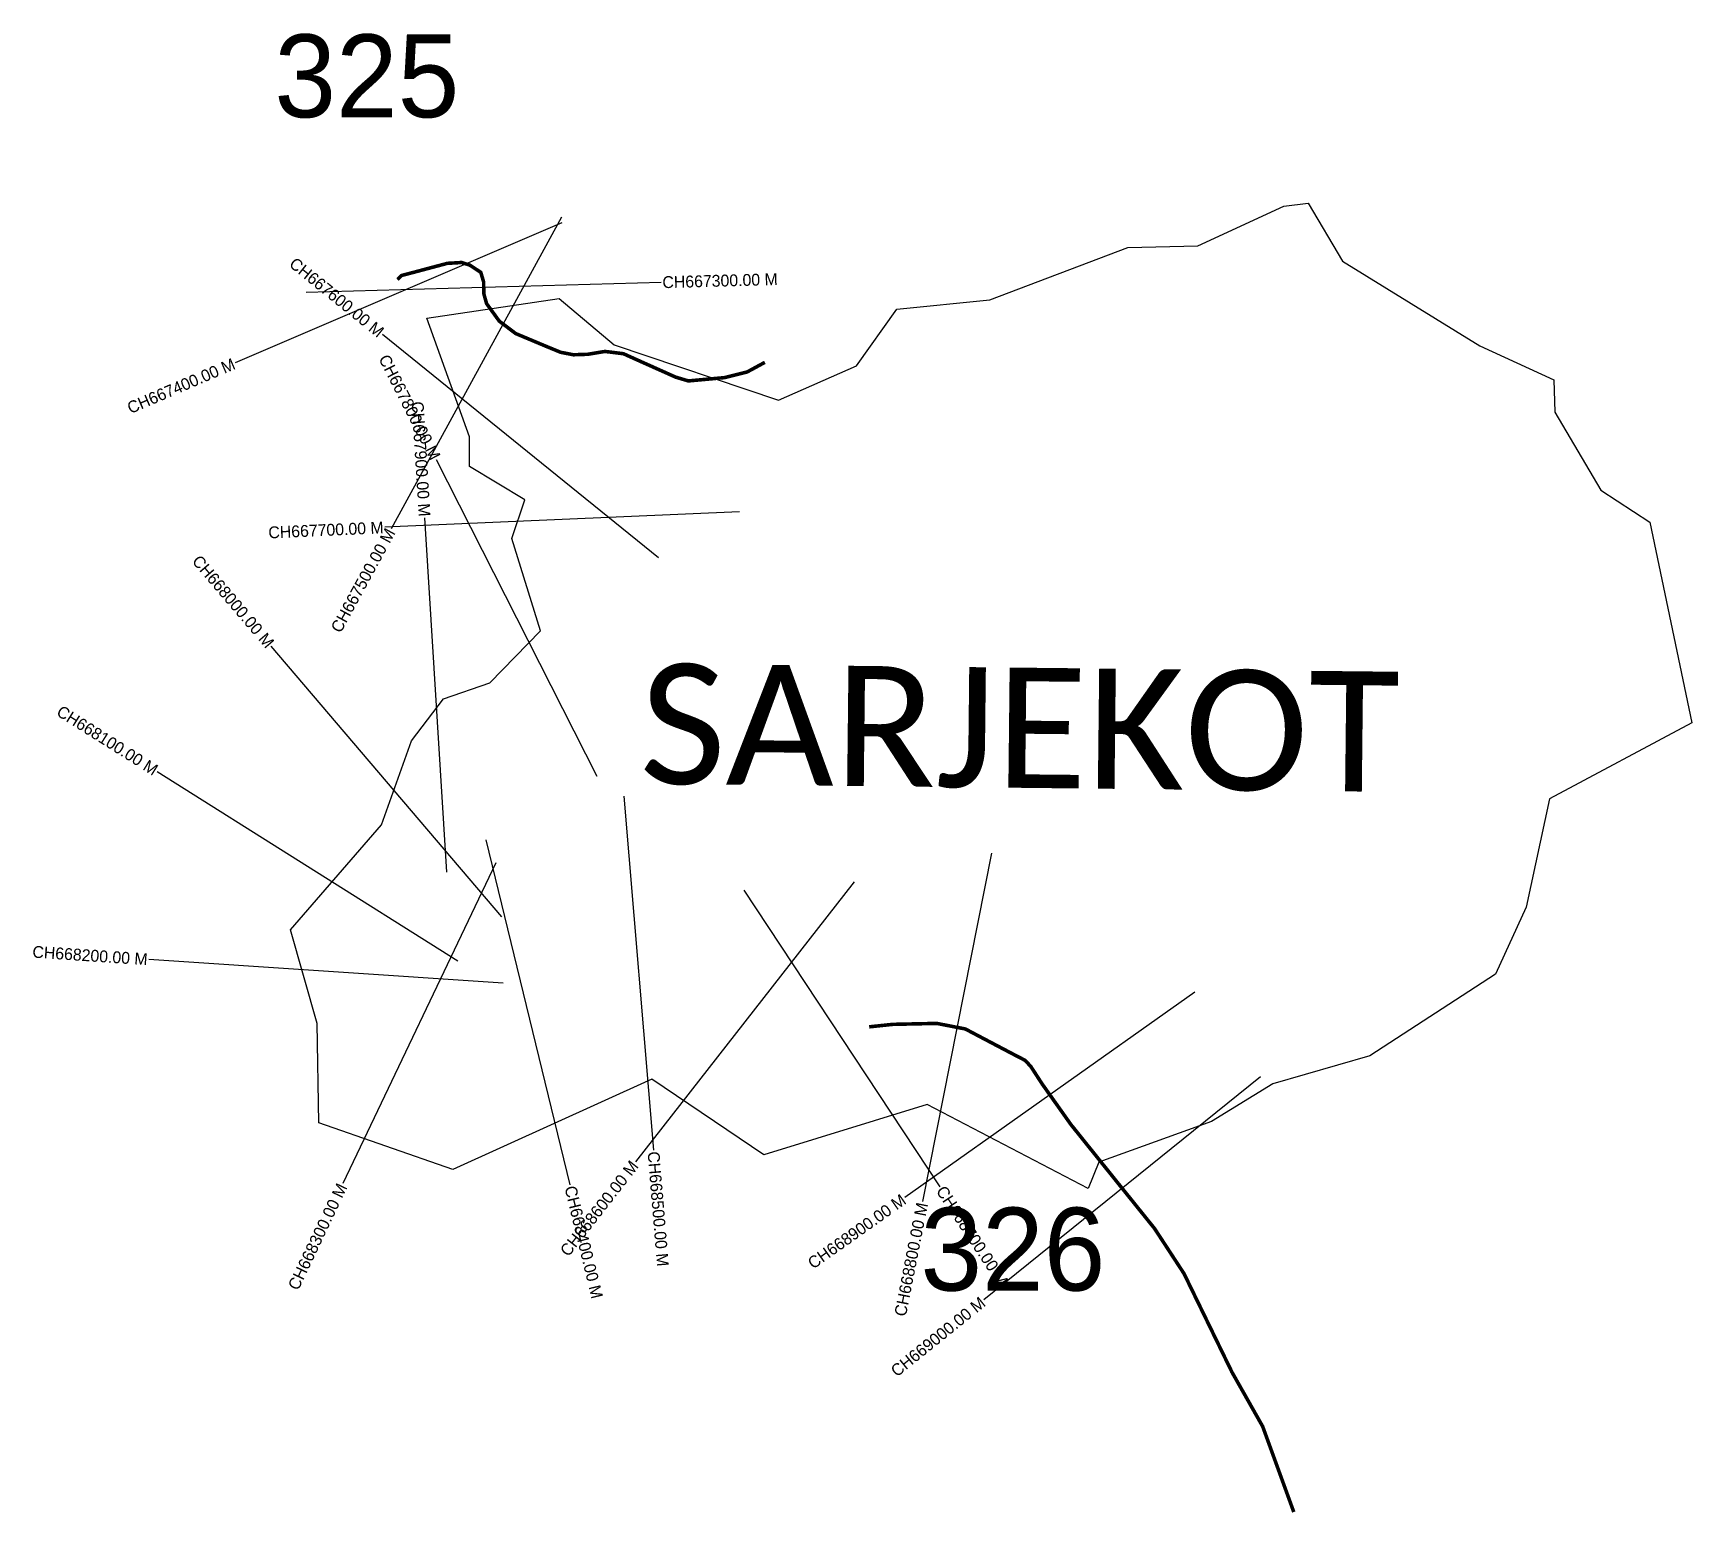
# Model space of a CAD drawing. Header units: metres. Extents: x 334765 to 336165, y 1778030 to 1779280.
import ezdxf
from ezdxf.enums import TextEntityAlignment as Align

# ---------------------------------------------------------------- set-up
doc = ezdxf.new("R2010")
doc.units = ezdxf.units.M
for name, color, linetype in [('CS', 134, 'Continuous'), ('CSMark', 6, 'Continuous'), ('NATURALLY PROTECTED', 3, 'Continuous'), ('VILLAGE NAME', 250, 'Continuous')]:
    doc.layers.add(name, color=color, linetype=linetype)

msp = doc.modelspace()

# ---------------------------------------------------------------- linework, layer by layer
at = {"color": 6}
msp.add_lwpolyline([(335097.2, 1779039.7), (335208.8, 1779056.3), (335255.3, 1779017), (335394, 1778970.4), (335459.9, 1778999.4), (335494, 1779047.3), (335572.6, 1779055.1), (335689.2, 1779099.3), (335748.3, 1779100.7), (335820.9, 1779134.2), (335841.4, 1779136.6), (335870.3, 1779087.8), (335986.4, 1779016.1), (336049, 1778987.6), (336049.8, 1778960.1), (336088.5, 1778894.3), (336130, 1778867.4), (336165.4, 1778697.8), (336045.2, 1778633.6), (336025.5, 1778542.3), (335999.6, 1778485.6), (335893.6, 1778416.6), (335811.6, 1778393.1), (335759.9, 1778361.3), (335664.6, 1778327), (335655.7, 1778304.7), (335519.8, 1778375.7), (335381.6, 1778333.2), (335287.2, 1778396.9), (335119.1, 1778320.8), (335005.8, 1778360.1), (335004.6, 1778444), (334982.1, 1778523.2), (335058.8, 1778611.8), (335084.3, 1778682.8), (335111.3, 1778718.3), (335150.3, 1778731.6), (335193.2, 1778775.5), (335168.8, 1778853.5), (335179.9, 1778886.1), (335133.2, 1778914.4), (335133.3, 1778939.4), (335097.2, 1779039.7)], dxfattribs=at)
at = {"layer": 'CS'}
for p, q in [((335211.1, 1779120.2), (334935.4, 1779002)), ((335210.9, 1779125), (335067, 1778861.7)), ((334995.2, 1779061.5), (335295.1, 1779069.9)), ((335292.8, 1778837.1), (335059.7, 1779025.9)), ((335241.1, 1778652.6), (335105.2, 1778920.1)), ((335361.3, 1778876.2), (335061.6, 1778863)), ((335114, 1778571.7), (335095.4, 1778871.1)), ((335160.5, 1778534.2), (334965.8, 1778762.5)), ((335123.2, 1778496.6), (334869.4, 1778656.5)), ((335263.5, 1778636), (335288.5, 1778337)), ((335147.1, 1778599.2), (335217.9, 1778307.7)), ((335155.3, 1778579.8), (335026.3, 1778308.9)), ((335573.9, 1778587.9), (335515.7, 1778293.6)), ((335457.9, 1778563.6), (335273.3, 1778327.1)), ((335364.9, 1778556.5), (335530.3, 1778306.2)), ((335161.6, 1778478.1), (334862.3, 1778498.1)), ((335745.6, 1778470.6), (335500.8, 1778297.2)), ((335801.2, 1778399), (335567.6, 1778210.7))]:
    msp.add_line(p, q, dxfattribs=at)
at = {"layer": 'NATURALLY PROTECTED', "const_width": 3, "flags": 128}
for points in [[(335382.6, 1779002.3), (335367.7, 1778994.2), (335348.5, 1778989.4), (335318, 1778986.6), (335307.3, 1778989.8), (335280.9, 1779001.6), (335263.1, 1779009.6), (335247.6, 1779011.5), (335233, 1779009.1), (335220.9, 1779008.7), (335210.1, 1779010.8), (335197, 1779016.2), (335172.2, 1779026.6), (335158.3, 1779037.1), (335147.6, 1779051.9), (335145.3, 1779060.1), (335145.1, 1779070.2), (335142.7, 1779078.3), (335133.4, 1779084.4), (335126.5, 1779086.6), (335121.5, 1779086.3), (335114.5, 1779085.9), (335101.3, 1779082.4), (335088.6, 1779079), (335075.7, 1779075.6), (335072.3, 1779072.3)], [(335470.7, 1778441.2), (335490.7, 1778443.3), (335527.8, 1778444.1), (335551.9, 1778439.4), (335576.2, 1778426.6), (335591.6, 1778418.5), (335602.2, 1778413), (335607.1, 1778407.9), (335616.9, 1778392.8), (335641, 1778358.8), (335678.2, 1778312.5), (335711.7, 1778270.9), (335736.6, 1778232.8), (335777.1, 1778149.6), (335803, 1778103.8), (335829.3, 1778031.5)]]:
    msp.add_lwpolyline(points, dxfattribs=at)

# ---------------------------------------------------------------- texts
at = {"char_height": 70, "attachment_point": 1}
for s, insert in [('325', (334968.4, 1779279.2)), ('326', (335514, 1778288.5))]:
    msp.add_mtext_dynamic_manual_height_columns(s, width=95.172, gutter_width=1, heights=[0], dxfattribs=dict(at, insert=insert))
at = {"layer": 'CSMark'}
for s, rotation, p in [('CH667600.00 M', 321.011, (335058.9, 1779026.5)), ('CH667400.00 M', 23.2112, (334934.4, 1779001.6)), ('CH667800.00 M', 296.9499, (335104.7, 1778921)), ('CH667900.00 M', 273.5687, (335095.3, 1778872.1)), ('CH667700.00 M', 2.538, (335060.6, 1778862.9)), ('CH667500.00 M', 61.3502, (335066.6, 1778860.9)), ('CH668000.00 M', 310.446, (334965.2, 1778763.2)), ('CH668100.00 M', 327.7847, (334868.6, 1778657.1)), ('CH668200.00 M', 356.1725, (334861.3, 1778498.2)), ('CH668600.00 M', 52.0162, (335272.7, 1778326.3)), ('CH668300.00 M', 64.523, (335025.8, 1778308)), ('CH668900.00 M', 35.3254, (335500, 1778296.6)), ('CH668800.00 M', 78.8253, (335515.6, 1778292.6)), ('CH669000.00 M', 38.8643, (335566.8, 1778210.1))]:
    msp.add_text(s, height=10, rotation=rotation, dxfattribs=at).set_placement(p, align=Align.MIDDLE_RIGHT)
for s, rotation, p in [('CH667300.00 M', 1.5927, (335296.1, 1779069.9)), ('CH668500.00 M', 274.762, (335288.5, 1778336)), ('CH668400.00 M', 283.6509, (335218.2, 1778306.7)), ('CH668700.00 M', 303.462, (335530.9, 1778305.4))]:
    msp.add_text(s, height=10, rotation=rotation, dxfattribs=at).set_placement(p, align=Align.MIDDLE_LEFT)
at = {"layer": 'VILLAGE NAME', "insert": (335277.7, 1778748), "char_height": 101.468, "attachment_point": 1, "rotation": 359.3742}
msp.add_mtext_dynamic_manual_height_columns('{\\fCalibri|b0|i0|c0|p34;SARJEKOT}', width=1001.265, gutter_width=507.3, heights=[0], dxfattribs=at)

doc.saveas('drawing.dxf')
